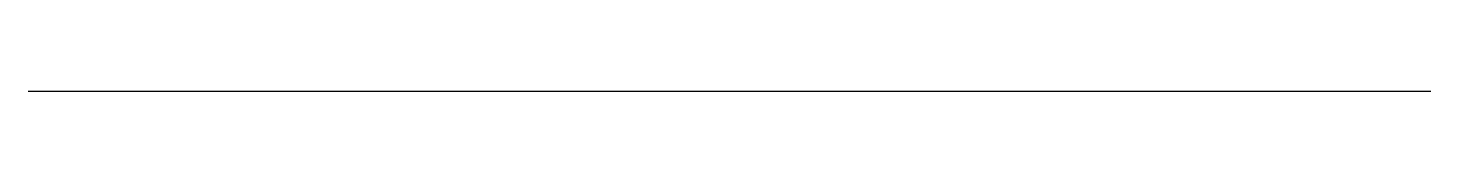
# Model space of a CAD drawing. Header units: metres. Extents: x 404969.7 to 405030.7, y 4420820.9 to 4420820.9.
import ezdxf

# ---------------------------------------------------------------- set-up
doc = ezdxf.new("R2010")
doc.units = ezdxf.units.M
doc.layers.add('workings_from_description', color=2, linetype='CONTINUOUS')

msp = doc.modelspace()

# ---------------------------------------------------------------- linework, layer by layer
at = {"layer": 'workings_from_description'}
for points in [[(404969.718, 4420820.86, 2145.096), (404969.718, 4420820.86, -3.744)], [(404969.718, 4420820.86, 2145.096), (404969.718, 4420820.86, 1820.484)], [(404969.718, 4420820.86, 2145.096), (404969.718, 4420820.86, 2139)], [(404969.718, 4420820.86, 2145.096), (404969.718, 4420820.86, 1787.26)], [(404969.718, 4420820.86, 2145.096), (404969.718, 4420820.86, 1764.096)], [(404969.718, 4420820.86, 2145.096), (405030.678, 4420820.86, 2145.096)], [(404969.718, 4420820.86, 2145.096), (404972.718, 4420820.86, 2145.096)]]:
    msp.add_polyline3d(points, dxfattribs=at)

doc.saveas('drawing.dxf')
